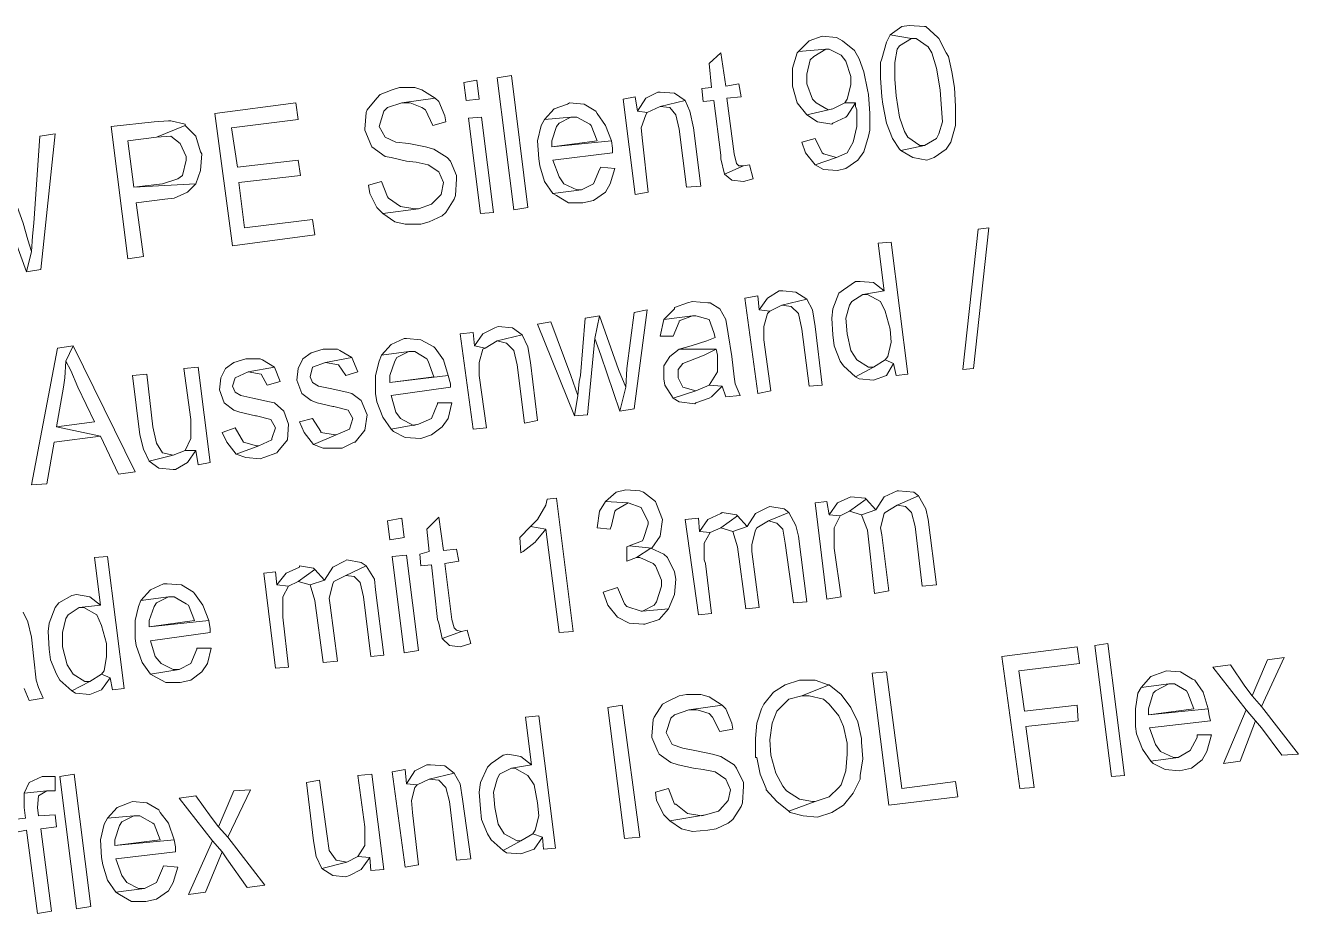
# Model space of a CAD drawing. Header units: metres. Extents: x 2713732.4 to 2713757.2, y 1226081.6 to 1226111.3.
# Drawn here: x 2713754.414 to 2713755.575, y 1226081.638 to 1226082.448 of the extents above; entities that cross this region are included whole.
import ezdxf

# ---------------------------------------------------------------- set-up
doc = ezdxf.new("R2010")
doc.units = ezdxf.units.M
doc.layers.add('einlagen_boden_erstes_og', color=7, linetype='Continuous', true_color=0x000000)

msp = doc.modelspace()

# ---------------------------------------------------------------- linework, layer by layer
at = {"layer": 'einlagen_boden_erstes_og', "color": 7, "lineweight": 0}
for points in [[(2713755.1402, 1226082.4384), (2713755.1402, 1226082.4384), (2713755.1283, 1226082.4341), (2713755.1185, 1226082.4243), (2713755.1435, 1226082.4265), (2713755.1467, 1226082.4265), (2713755.1576, 1226082.421), (2713755.1619, 1226082.4156), (2713755.1663, 1226082.4015), (2713755.1663, 1226082.3939), (2713755.163, 1226082.3808), (2713755.1609, 1226082.3776), (2713755.1706, 1226082.3776), (2713755.1706, 1226082.3743), (2713755.1717, 1226082.3711), (2713755.1717, 1226082.3559), (2713755.1685, 1226082.3417), (2713755.163, 1226082.332), (2713755.1533, 1226082.3276), (2713755.1337, 1226082.3211), (2713755.1413, 1226082.3167), (2713755.1543, 1226082.3157), (2713755.1619, 1226082.3178), (2713755.1728, 1226082.3254), (2713755.1782, 1226082.333), (2713755.1826, 1226082.3472), (2713755.1837, 1226082.3526), (2713755.1837, 1226082.3678), (2713755.1826, 1226082.3852), (2713755.1815, 1226082.3895), (2713755.1782, 1226082.4058), (2713755.1739, 1226082.4178), (2713755.1696, 1226082.4254), (2713755.1587, 1226082.4341), (2713755.1533, 1226082.4373)], [(2713755.2021, 1226082.4395), (2713755.1989, 1226082.433), (2713755.1945, 1226082.4178), (2713755.1934, 1226082.4145), (2713755.1934, 1226082.4004), (2713755.1945, 1226082.383), (2713755.1956, 1226082.3765), (2713755.1989, 1226082.3591), (2713755.2043, 1226082.345), (2713755.2108, 1226082.3352), (2713755.2119, 1226082.3341), (2713755.2336, 1226082.3385), (2713755.2293, 1226082.3385), (2713755.2184, 1226082.3461), (2713755.2152, 1226082.3515), (2713755.2108, 1226082.3645), (2713755.2076, 1226082.3841), (2713755.2065, 1226082.3993), (2713755.2065, 1226082.4145), (2713755.2087, 1226082.4265), (2713755.2108, 1226082.4297), (2713755.2217, 1226082.4362)], [(2713755.2195, 1226082.4482), (2713755.213, 1226082.4471), (2713755.2021, 1226082.4395), (2713755.2217, 1226082.4362), (2713755.226, 1226082.4362), (2713755.2369, 1226082.4286), (2713755.2402, 1226082.4232), (2713755.2445, 1226082.4091), (2713755.2478, 1226082.3895), (2713755.2488, 1226082.3765), (2713755.2499, 1226082.3602), (2713755.2467, 1226082.3493), (2713755.2445, 1226082.345), (2713755.2336, 1226082.3385), (2713755.2119, 1226082.3341), (2713755.2228, 1226082.3276), (2713755.2358, 1226082.3254), (2713755.2423, 1226082.3276), (2713755.2532, 1226082.3352), (2713755.2575, 1226082.3417), (2713755.2619, 1226082.3569), (2713755.2619, 1226082.3591), (2713755.2619, 1226082.3743), (2713755.2608, 1226082.3917), (2713755.2586, 1226082.4058), (2713755.2554, 1226082.4199), (2713755.2532, 1226082.4232), (2713755.2467, 1226082.4362), (2713755.2456, 1226082.4373), (2713755.2347, 1226082.4471), (2713755.2336, 1226082.4471)], [(2713755.1185, 1226082.4243), (2713755.1174, 1226082.4232), (2713755.1131, 1226082.4091), (2713755.1131, 1226082.3939), (2713755.1131, 1226082.3928), (2713755.1174, 1226082.3776), (2713755.1261, 1226082.3667), (2713755.15, 1226082.3721), (2713755.1457, 1226082.3711), (2713755.1348, 1226082.3776), (2713755.1315, 1226082.3808), (2713755.1261, 1226082.395), (2713755.1261, 1226082.4036), (2713755.1294, 1226082.4167), (2713755.1326, 1226082.4199), (2713755.1435, 1226082.4265)], [(2713755.0479, 1226082.4232), (2713755.037, 1226082.4134), (2713755.0392, 1226082.3917), (2713755.0305, 1226082.3906), (2713755.0316, 1226082.3787), (2713755.0414, 1226082.3798), (2713755.0479, 1226082.3298), (2713755.0479, 1226082.3265), (2713755.0512, 1226082.3124), (2713755.0685, 1226082.32), (2713755.0642, 1226082.32), (2713755.062, 1226082.3222), (2713755.0598, 1226082.3309), (2713755.0533, 1226082.3819), (2713755.0664, 1226082.383), (2713755.0642, 1226082.395), (2713755.0522, 1226082.3928)], [(2713754.7546, 1226082.3917), (2713754.7481, 1226082.3895), (2713754.7372, 1226082.3852), (2713754.734, 1226082.3819), (2713754.7253, 1226082.3711), (2713754.7242, 1226082.3689), (2713754.7231, 1226082.3537), (2713754.7231, 1226082.3526), (2713754.7285, 1226082.3396), (2713754.7296, 1226082.3374), (2713754.7416, 1226082.3287), (2713754.747, 1226082.3276), (2713754.7611, 1226082.3244), (2713754.7698, 1226082.3233), (2713754.7807, 1226082.3211), (2713754.7905, 1226082.3146), (2713754.7948, 1226082.3048), (2713754.7926, 1226082.2939), (2713754.785, 1226082.2863), (2713754.7839, 1226082.2852), (2713754.772, 1226082.2809), (2713754.7394, 1226082.2766), (2713754.7503, 1226082.269), (2713754.76, 1226082.2668), (2713754.7742, 1226082.2668), (2713754.7818, 1226082.269), (2713754.7937, 1226082.2744), (2713754.797, 1226082.2776), (2713754.8046, 1226082.2896), (2713754.8057, 1226082.2929), (2713754.8067, 1226082.3081), (2713754.8067, 1226082.3113), (2713754.8013, 1226082.3244), (2713754.7981, 1226082.3276), (2713754.7861, 1226082.3352), (2713754.7785, 1226082.3374), (2713754.7633, 1226082.3406), (2713754.7513, 1226082.3417), (2713754.7416, 1226082.3461), (2713754.7361, 1226082.3559), (2713754.7361, 1226082.3559), (2713754.7405, 1226082.37), (2713754.7437, 1226082.3732), (2713754.7568, 1226082.3776), (2713754.7872, 1226082.3819), (2713754.7752, 1226082.3895), (2713754.7687, 1226082.3917)], [(2713754.8252, 1226082.3982), (2713754.8133, 1226082.396), (2713754.8154, 1226082.3798), (2713754.8274, 1226082.3808)], [(2713754.8589, 1226082.2798), (2713754.8437, 1226082.4004), (2713754.8567, 1226082.4026), (2713754.8719, 1226082.282), (2713754.8589, 1226082.2798)], [(2713754.7872, 1226082.3819), (2713754.7568, 1226082.3776), (2713754.7644, 1226082.3776), (2713754.7752, 1226082.3732), (2713754.7785, 1226082.3711), (2713754.785, 1226082.3569), (2713754.797, 1226082.3602), (2713754.7959, 1226082.3656), (2713754.7905, 1226082.3787)], [(2713754.9697, 1226082.383), (2713754.9588, 1226082.3808), (2713754.9697, 1226082.2939), (2713754.9816, 1226082.2961), (2713754.9762, 1226082.3428), (2713754.9751, 1226082.3548), (2713754.9795, 1226082.3667), (2713754.9805, 1226082.3689), (2713754.9719, 1226082.37)], [(2713754.9925, 1226082.3874), (2713754.9903, 1226082.3874), (2713754.9795, 1226082.3819), (2713754.9719, 1226082.37), (2713754.9805, 1226082.3689), (2713754.9925, 1226082.3743), (2713755.0153, 1226082.3798), (2713755.0055, 1226082.3863)], [(2713755.0153, 1226082.3798), (2713754.9925, 1226082.3743), (2713755.0012, 1226082.3732), (2713755.0066, 1226082.3667), (2713755.0099, 1226082.3537), (2713755.0164, 1226082.3005), (2713755.0294, 1226082.3015), (2713755.0229, 1226082.3548), (2713755.0196, 1226082.37)], [(2713754.6601, 1226082.3776), (2713754.5862, 1226082.3678), (2713754.6025, 1226082.2472), (2713754.6775, 1226082.257), (2713754.6753, 1226082.2711), (2713754.6134, 1226082.2635), (2713754.608, 1226082.3048), (2713754.6645, 1226082.3113), (2713754.6623, 1226082.3254), (2713754.6069, 1226082.3189), (2713754.6014, 1226082.3548), (2713754.6623, 1226082.3624)], [(2713754.9099, 1226082.3776), (2713754.9078, 1226082.3765), (2713754.8958, 1226082.3721), (2713754.8871, 1226082.3624), (2713754.911, 1226082.3645), (2713754.9165, 1226082.3645), (2713754.9284, 1226082.358), (2713754.9295, 1226082.3569), (2713754.9349, 1226082.3428), (2713754.8936, 1226082.3374), (2713754.948, 1226082.3428), (2713754.9425, 1226082.3569), (2713754.9349, 1226082.3678), (2713754.9338, 1226082.37), (2713754.923, 1226082.3765)], [(2713755.1609, 1226082.3776), (2713755.15, 1226082.3721), (2713755.1261, 1226082.3667), (2713755.1359, 1226082.3602), (2713755.1489, 1226082.358), (2713755.15, 1226082.3591), (2713755.1619, 1226082.3645), (2713755.163, 1226082.3656), (2713755.1706, 1226082.3776)], [(2713754.5308, 1226082.3602), (2713754.4917, 1226082.3559), (2713754.5069, 1226082.2353), (2713754.5211, 1226082.2375), (2713754.5146, 1226082.2863), (2713754.5406, 1226082.2896), (2713754.5493, 1226082.2907), (2713754.5613, 1226082.2961), (2713754.5689, 1226082.3037), (2713754.5124, 1226082.3005), (2713754.5069, 1226082.3428), (2713754.533, 1226082.3461), (2713754.5591, 1226082.3569), (2713754.5591, 1226082.358), (2713754.5461, 1226082.3613), (2713754.5439, 1226082.3613)], [(2713754.5591, 1226082.3569), (2713754.533, 1226082.3461), (2713754.5461, 1226082.3472), (2713754.5547, 1226082.3406), (2713754.5602, 1226082.3287), (2713754.5602, 1226082.3254), (2713754.5569, 1226082.3113), (2713754.5526, 1226082.3081), (2713754.5384, 1226082.3037), (2713754.5124, 1226082.3005), (2713754.5689, 1226082.3037), (2713754.5732, 1226082.3157), (2713754.5743, 1226082.3309), (2713754.5732, 1226082.333), (2713754.5689, 1226082.3472), (2713754.5689, 1226082.3472)], [(2713754.8296, 1226082.3645), (2713754.8176, 1226082.3635), (2713754.8285, 1226082.2766), (2713754.8404, 1226082.2776)], [(2713754.8871, 1226082.3624), (2713754.8839, 1226082.3569), (2713754.8806, 1226082.3428), (2713754.8817, 1226082.3265), (2713754.8828, 1226082.32), (2713754.8871, 1226082.3059), (2713754.8947, 1226082.295), (2713754.9208, 1226082.2983), (2713754.9165, 1226082.2983), (2713754.9045, 1226082.3037), (2713754.9002, 1226082.3102), (2713754.8947, 1226082.3254), (2713754.949, 1226082.332), (2713754.949, 1226082.3363), (2713754.948, 1226082.3428), (2713754.8936, 1226082.3374), (2713754.8936, 1226082.3428), (2713754.898, 1226082.3559), (2713754.9002, 1226082.3591), (2713754.911, 1226082.3645)], [(2713754.4407, 1226082.3493), (2713754.4266, 1226082.3472), (2713754.4211, 1226082.2679), (2713754.42, 1226082.2559), (2713754.419, 1226082.2418), (2713754.4146, 1226082.2233), (2713754.4277, 1226082.2255)], [(2713755.1337, 1226082.345), (2713755.1218, 1226082.3417), (2713755.125, 1226082.332), (2713755.1337, 1226082.3211), (2713755.1533, 1226082.3276), (2713755.1413, 1226082.3309), (2713755.1402, 1226082.332)], [(2713754.3831, 1226082.3417), (2713754.3766, 1226082.3265), (2713754.382, 1226082.3124), (2713754.4146, 1226082.2233), (2713754.419, 1226082.2418), (2713754.4157, 1226082.2527), (2713754.4114, 1226082.2679), (2713754.4059, 1226082.2831)], [(2713754.9382, 1226082.3189), (2713754.9371, 1226082.3167), (2713754.9317, 1226082.3037), (2713754.9208, 1226082.2983), (2713754.8947, 1226082.295), (2713754.898, 1226082.2929), (2713754.9089, 1226082.2863), (2713754.9219, 1226082.2863), (2713754.9317, 1226082.2885), (2713754.9425, 1226082.2961), (2713754.9469, 1226082.3037), (2713754.9512, 1226082.3178)], [(2713755.074, 1226082.3211), (2713755.0685, 1226082.32), (2713755.0512, 1226082.3124), (2713755.0577, 1226082.307), (2713755.0685, 1226082.3059), (2713755.0772, 1226082.3081)], [(2713754.7383, 1226082.3059), (2713754.7264, 1226082.3026), (2713754.7275, 1226082.295), (2713754.734, 1226082.282), (2713754.7394, 1226082.2766), (2713754.772, 1226082.2809), (2713754.7687, 1226082.2809), (2713754.7557, 1226082.2831), (2713754.7557, 1226082.2831), (2713754.7448, 1226082.2907), (2713754.7437, 1226082.2918)], [(2713755.2684, 1226082.1343), (2713755.2825, 1226082.2624), (2713755.2923, 1226082.2635), (2713755.2782, 1226082.1353), (2713755.2684, 1226082.1343)], [(2713755.2032, 1226082.2505), (2713755.1913, 1226082.2494), (2713755.1967, 1226082.206), (2713755.1772, 1226082.2027), (2713755.1815, 1226082.2027), (2713755.1934, 1226082.1962), (2713755.1978, 1226082.1875), (2713755.2021, 1226082.1712), (2713755.2032, 1226082.1592), (2713755.2, 1226082.1462), (2713755.1978, 1226082.143), (2713755.2054, 1226082.1397), (2713755.2076, 1226082.1288), (2713755.2184, 1226082.1299)], [(2713755.1044, 1226082.206), (2713755.1011, 1226082.206), (2713755.0903, 1226082.1994), (2713755.0827, 1226082.1886), (2713755.0924, 1226082.1875), (2713755.1033, 1226082.1929), (2713755.1261, 1226082.1983), (2713755.1163, 1226082.2049)], [(2713755.175, 1226082.2146), (2713755.1706, 1226082.2146), (2713755.1598, 1226082.207), (2713755.1554, 1226082.2038), (2713755.15, 1226082.1897), (2713755.1489, 1226082.181), (2713755.15, 1226082.1658), (2713755.1511, 1226082.156), (2713755.1565, 1226082.1419), (2713755.1598, 1226082.1375), (2713755.1706, 1226082.1277), (2713755.1869, 1226082.1364), (2713755.1826, 1226082.1364), (2713755.1717, 1226082.143), (2713755.1663, 1226082.1516), (2713755.163, 1226082.1668), (2713755.1619, 1226082.181), (2713755.1652, 1226082.1929), (2713755.1674, 1226082.1962), (2713755.1772, 1226082.2027), (2713755.1967, 1226082.206), (2713755.1869, 1226082.2136)], [(2713755.0218, 1226082.1962), (2713755.0175, 1226082.1951), (2713755.0055, 1226082.1907), (2713755.0055, 1226082.1897), (2713754.9958, 1226082.1799), (2713755.0218, 1226082.1831), (2713755.0251, 1226082.1831), (2713755.037, 1226082.1799), (2713755.0414, 1226082.1679), (2713755.0425, 1226082.1636), (2713755.0349, 1226082.1603), (2713755.0207, 1226082.156), (2713755.0099, 1226082.1527), (2713755.0435, 1226082.1527), (2713755.0446, 1226082.1473), (2713755.0446, 1226082.1321), (2713755.037, 1226082.1201), (2713755.037, 1226082.1201), (2713755.049, 1226082.1191), (2713755.0522, 1226082.1093), (2713755.0653, 1226082.1104), (2713755.0609, 1226082.1212), (2713755.0598, 1226082.1277), (2713755.0577, 1226082.1462), (2713755.0544, 1226082.1668), (2713755.0522, 1226082.1799), (2713755.0468, 1226082.1897), (2713755.0381, 1226082.1951), (2713755.0359, 1226082.1951)], [(2713755.0816, 1226082.2016), (2713755.0696, 1226082.1994), (2713755.0816, 1226082.1125), (2713755.0935, 1226082.1147), (2713755.087, 1226082.1614), (2713755.087, 1226082.1734), (2713755.0903, 1226082.1853), (2713755.0924, 1226082.1875), (2713755.0827, 1226082.1886)], [(2713755.1261, 1226082.1983), (2713755.1033, 1226082.1929), (2713755.112, 1226082.1918), (2713755.1185, 1226082.1853), (2713755.1218, 1226082.1712), (2713755.1283, 1226082.1191), (2713755.1402, 1226082.1201), (2713755.1337, 1226082.1734), (2713755.1315, 1226082.1886)], [(2713754.9371, 1226082.1831), (2713754.9241, 1226082.181), (2713754.9197, 1226082.1288), (2713754.9186, 1226082.1234), (2713754.9175, 1226082.1104), (2713754.9143, 1226082.0919), (2713754.9262, 1226082.093), (2713754.9328, 1226082.1625)], [(2713754.9371, 1226082.1831), (2713754.9328, 1226082.1625), (2713754.9382, 1226082.1473), (2713754.9556, 1226082.0962), (2713754.961, 1226082.118), (2713754.9545, 1226082.1343)], [(2713754.9805, 1226082.1886), (2713754.9686, 1226082.1864), (2713754.9621, 1226082.1353), (2713754.961, 1226082.118), (2713754.9556, 1226082.0962), (2713754.9686, 1226082.0984)], [(2713754.9958, 1226082.1799), (2713754.9958, 1226082.1799), (2713754.9925, 1226082.1647), (2713755.0044, 1226082.1647), (2713755.0044, 1226082.1647), (2713755.0099, 1226082.1777), (2713755.0099, 1226082.1788), (2713755.0218, 1226082.1831)], [(2713754.8448, 1226082.1734), (2713754.8415, 1226082.1723), (2713754.8306, 1226082.1668), (2713754.823, 1226082.156), (2713754.8328, 1226082.1538), (2713754.8437, 1226082.1603), (2713754.8665, 1226082.1658), (2713754.8578, 1226082.1723)], [(2713754.8926, 1226082.1777), (2713754.8806, 1226082.1755), (2713754.9143, 1226082.0919), (2713754.9175, 1226082.1104), (2713754.911, 1226082.1288)], [(2713754.7611, 1226082.1625), (2713754.759, 1226082.1625), (2713754.747, 1226082.1571), (2713754.7383, 1226082.1473), (2713754.7633, 1226082.1506), (2713754.7687, 1226082.1506), (2713754.7796, 1226082.144), (2713754.7807, 1226082.1419), (2713754.7861, 1226082.1277), (2713754.7459, 1226082.1223), (2713754.7991, 1226082.1288), (2713754.7948, 1226082.143), (2713754.7872, 1226082.1538), (2713754.7861, 1226082.1549), (2713754.7742, 1226082.1614)], [(2713754.822, 1226082.1679), (2713754.81, 1226082.1668), (2713754.822, 1226082.0799), (2713754.8339, 1226082.081), (2713754.8274, 1226082.1288), (2713754.8274, 1226082.1408), (2713754.8306, 1226082.1527), (2713754.8328, 1226082.1538), (2713754.823, 1226082.156)], [(2713754.8665, 1226082.1658), (2713754.8437, 1226082.1603), (2713754.8524, 1226082.1582), (2713754.8589, 1226082.1516), (2713754.8621, 1226082.1386), (2713754.8687, 1226082.0854), (2713754.8806, 1226082.0876), (2713754.8741, 1226082.1408), (2713754.8719, 1226082.1549)], [(2713754.457, 1226082.156), (2713754.4429, 1226082.1538), (2713754.419, 1226082.0289), (2713754.4331, 1226082.03), (2713754.4396, 1226082.068), (2713754.482, 1226082.0734), (2713754.4418, 1226082.0821), (2713754.4483, 1226082.118), (2713754.4494, 1226082.1267), (2713754.4505, 1226082.1419)], [(2713754.457, 1226082.156), (2713754.4505, 1226082.1419), (2713754.4548, 1226082.1332), (2713754.4613, 1226082.118), (2713754.4765, 1226082.0865), (2713754.4418, 1226082.0821), (2713754.482, 1226082.0734), (2713754.4983, 1226082.0387), (2713754.5135, 1226082.0408)], [(2713754.6851, 1226082.1527), (2713754.6742, 1226082.1495), (2713754.6666, 1226082.144), (2713754.6623, 1226082.1353), (2713754.6612, 1226082.1245), (2713754.6655, 1226082.1125), (2713754.6742, 1226082.106), (2713754.6797, 1226082.1038), (2713754.6938, 1226082.1006), (2713754.6949, 1226082.1006), (2713754.7079, 1226082.0973), (2713754.7122, 1226082.0897), (2713754.709, 1226082.0799), (2713754.709, 1226082.0799), (2713754.697, 1226082.0745), (2713754.6764, 1226082.0658), (2713754.6851, 1226082.0626), (2713754.6992, 1226082.0626), (2713754.7025, 1226082.0626), (2713754.7133, 1226082.068), (2713754.7144, 1226082.068), (2713754.7231, 1226082.0789), (2713754.7253, 1226082.093), (2713754.7198, 1226082.106), (2713754.7112, 1226082.1125), (2713754.7068, 1226082.1136), (2713754.6916, 1226082.1169), (2713754.6807, 1226082.1191), (2713754.6753, 1226082.1223), (2713754.6731, 1226082.1277), (2713754.6753, 1226082.1364), (2713754.6753, 1226082.1364), (2713754.6873, 1226082.1408), (2713754.7112, 1226082.1451), (2713754.7003, 1226082.1516), (2713754.6981, 1226082.1527)], [(2713754.7383, 1226082.1473), (2713754.7361, 1226082.1419), (2713754.7329, 1226082.1288), (2713754.7329, 1226082.1125), (2713754.734, 1226082.1049), (2713754.7394, 1226082.0908), (2713754.747, 1226082.0799), (2713754.772, 1226082.0843), (2713754.7676, 1226082.0832), (2713754.7557, 1226082.0897), (2713754.7513, 1226082.0952), (2713754.747, 1226082.1104), (2713754.8013, 1226082.118), (2713754.8013, 1226082.1212), (2713754.7991, 1226082.1288), (2713754.7459, 1226082.1223), (2713754.7459, 1226082.1288), (2713754.7503, 1226082.1419), (2713754.7524, 1226082.1451), (2713754.7633, 1226082.1506)], [(2713755.0099, 1226082.1527), (2713755.0012, 1226082.1462), (2713754.9958, 1226082.1375), (2713754.9958, 1226082.1256), (2713754.9968, 1226082.1201), (2713755.0044, 1226082.1082), (2713755.0251, 1226082.1147), (2713755.0131, 1226082.118), (2713755.0088, 1226082.1267), (2713755.0088, 1226082.1343), (2713755.0131, 1226082.1397), (2713755.024, 1226082.144), (2713755.0327, 1226082.1473), (2713755.0435, 1226082.1527)], [(2713754.571, 1226082.1364), (2713754.558, 1226082.1353), (2713754.5645, 1226082.0886), (2713754.5645, 1226082.0854), (2713754.5645, 1226082.0713), (2713754.5591, 1226082.0604), (2713754.5689, 1226082.0604), (2713754.571, 1226082.0474), (2713754.5819, 1226082.0495)], [(2713754.6145, 1226082.144), (2713754.6036, 1226082.1408), (2713754.596, 1226082.1353), (2713754.5917, 1226082.1267), (2713754.5906, 1226082.1158), (2713754.5949, 1226082.1038), (2713754.6036, 1226082.0973), (2713754.6091, 1226082.0952), (2713754.6232, 1226082.0919), (2713754.6243, 1226082.0919), (2713754.6373, 1226082.0886), (2713754.6416, 1226082.081), (2713754.6384, 1226082.0713), (2713754.6384, 1226082.0702), (2713754.6264, 1226082.0647), (2713754.6058, 1226082.0571), (2713754.6145, 1226082.0539), (2713754.6275, 1226082.0528), (2713754.6308, 1226082.0539), (2713754.6427, 1226082.0582), (2713754.6438, 1226082.0593), (2713754.6525, 1226082.0702), (2713754.6536, 1226082.0843), (2713754.6492, 1226082.0962), (2713754.6406, 1226082.1038), (2713754.6362, 1226082.1049), (2713754.621, 1226082.1082), (2713754.6101, 1226082.1104), (2713754.6047, 1226082.1136), (2713754.6025, 1226082.1191), (2713754.6047, 1226082.1267), (2713754.6047, 1226082.1267), (2713754.6167, 1226082.1321), (2713754.6406, 1226082.1364), (2713754.6297, 1226082.143), (2713754.6275, 1226082.144)], [(2713754.6406, 1226082.1364), (2713754.6167, 1226082.1321), (2713754.6286, 1226082.1299), (2713754.634, 1226082.1201), (2713754.646, 1226082.1234)], [(2713754.7112, 1226082.1451), (2713754.6873, 1226082.1408), (2713754.6992, 1226082.1386), (2713754.7057, 1226082.1288), (2713754.7166, 1226082.1321)], [(2713755.1978, 1226082.143), (2713755.1869, 1226082.1364), (2713755.1706, 1226082.1277), (2713755.1739, 1226082.1256), (2713755.1869, 1226082.1245), (2713755.1989, 1226082.1288), (2713755.2054, 1226082.1397)], [(2713754.5243, 1226082.1299), (2713754.5113, 1226082.1288), (2713754.5178, 1226082.0745), (2713754.5211, 1226082.0615), (2713754.5265, 1226082.0506), (2713754.5482, 1226082.0561), (2713754.5384, 1226082.0582), (2713754.533, 1226082.0669), (2713754.533, 1226082.0669), (2713754.5298, 1226082.0821)], [(2713755.037, 1226082.1201), (2713755.0251, 1226082.1147), (2713755.0044, 1226082.1082), (2713755.0099, 1226082.1049), (2713755.024, 1226082.1028), (2713755.0251, 1226082.1038), (2713755.037, 1226082.1082), (2713755.0392, 1226082.1093), (2713755.049, 1226082.1191)], [(2713754.7894, 1226082.1038), (2713754.7894, 1226082.1028), (2713754.7839, 1226082.0897), (2713754.772, 1226082.0843), (2713754.747, 1226082.0799), (2713754.7492, 1226082.0778), (2713754.76, 1226082.0723), (2713754.7742, 1226082.0713), (2713754.7839, 1226082.0745), (2713754.7937, 1226082.0821), (2713754.7991, 1226082.0897), (2713754.8024, 1226082.1038)], [(2713754.6753, 1226082.0897), (2713754.6634, 1226082.0865), (2713754.6677, 1226082.0767), (2713754.6764, 1226082.0658), (2713754.697, 1226082.0745), (2713754.696, 1226082.0745), (2713754.6829, 1226082.0767), (2713754.6829, 1226082.0778)], [(2713754.6047, 1226082.081), (2713754.5928, 1226082.0767), (2713754.5971, 1226082.068), (2713754.6058, 1226082.0571), (2713754.6264, 1226082.0647), (2713754.6243, 1226082.0647), (2713754.6123, 1226082.068), (2713754.6123, 1226082.068)], [(2713754.5591, 1226082.0604), (2713754.5482, 1226082.0561), (2713754.5265, 1226082.0506), (2713754.5352, 1226082.0441), (2713754.5482, 1226082.043), (2713754.5504, 1226082.043), (2713754.5613, 1226082.0495), (2713754.5689, 1226082.0604)], [(2713754.961, 1226082.0246), (2713754.9523, 1226082.0224), (2713754.9425, 1226082.0137), (2713754.9632, 1226082.0126), (2713754.9632, 1226082.0126), (2713754.9751, 1226082.0083), (2713754.9816, 1226081.9952), (2713754.9816, 1226081.9931), (2713754.9773, 1226081.98), (2713754.9762, 1226081.9778), (2713754.9643, 1226081.9735), (2713754.9849, 1226081.9713), (2713754.9925, 1226081.9822), (2713754.9947, 1226081.9974), (2713754.9947, 1226081.9974), (2713754.9892, 1226082.0115), (2713754.9881, 1226082.0137), (2713754.9773, 1226082.0224), (2713754.974, 1226082.0235)], [(2713755.2097, 1226082.0235), (2713755.2087, 1226082.0235), (2713755.1967, 1226082.018), (2713755.1891, 1226082.0061), (2713755.1761, 1226082.0017), (2713755.1761, 1226082.0017), (2713755.1815, 1226081.9876), (2713755.188, 1226081.93), (2713755.2011, 1226081.9322), (2713755.1945, 1226081.9833), (2713755.1934, 1226081.9898), (2713755.1967, 1226082.0028), (2713755.1978, 1226082.0039), (2713755.2087, 1226082.0104), (2713755.2282, 1226082.0191), (2713755.2239, 1226082.0224)], [(2713754.898, 1226082.0169), (2713754.8893, 1226082.0159), (2713754.8882, 1226082.0104), (2713754.8806, 1226081.9974), (2713754.8741, 1226081.9909), (2713754.8882, 1226081.9887), (2713754.9002, 1226081.8942), (2713754.9132, 1226081.8953)], [(2713754.9425, 1226082.0137), (2713754.9371, 1226082.005), (2713754.9349, 1226081.9898), (2713754.9469, 1226081.9887), (2713754.948, 1226081.992), (2713754.9512, 1226082.005), (2713754.9523, 1226082.0061), (2713754.9632, 1226082.0126)], [(2713755.0924, 1226082.0093), (2713755.0903, 1226082.0083), (2713755.0794, 1226082.0028), (2713755.0718, 1226081.9909), (2713755.0588, 1226081.9865), (2713755.0588, 1226081.9865), (2713755.0631, 1226081.9724), (2713755.0707, 1226081.9159), (2713755.0827, 1226081.917), (2713755.0761, 1226081.9681), (2713755.0761, 1226081.9746), (2713755.0794, 1226081.9876), (2713755.0805, 1226081.9898), (2713755.0913, 1226081.9963), (2713755.1098, 1226082.0039), (2713755.1055, 1226082.0072)], [(2713755.1446, 1226082.0137), (2713755.1337, 1226082.0126), (2713755.1446, 1226081.9246), (2713755.1576, 1226081.9268), (2713755.1511, 1226081.9713), (2713755.1511, 1226081.9757), (2713755.1511, 1226081.9898), (2713755.1565, 1226082.0007), (2713755.1467, 1226082.0017)], [(2713755.1663, 1226082.018), (2713755.1663, 1226082.018), (2713755.1543, 1226082.0126), (2713755.1467, 1226082.0017), (2713755.1565, 1226082.0007), (2713755.1652, 1226082.005), (2713755.1804, 1226082.0159), (2713755.1793, 1226082.0169)], [(2713755.1804, 1226082.0159), (2713755.1652, 1226082.005), (2713755.1761, 1226082.0017), (2713755.1891, 1226082.0061)], [(2713755.2282, 1226082.0191), (2713755.2087, 1226082.0104), (2713755.2163, 1226082.0093), (2713755.2217, 1226082.0039), (2713755.2249, 1226081.9909), (2713755.2315, 1226081.9366), (2713755.2445, 1226081.9377), (2713755.2369, 1226081.9974), (2713755.2347, 1226082.0072)], [(2713754.7568, 1226081.9985), (2713754.7437, 1226081.9963), (2713754.7459, 1226081.9789), (2713754.759, 1226081.9811)], [(2713754.7905, 1226081.9996), (2713754.7796, 1226081.9887), (2713754.7818, 1226081.9681), (2713754.7731, 1226081.9659), (2713754.7742, 1226081.955), (2713754.7839, 1226081.9561), (2713754.7894, 1226081.9062), (2713754.7905, 1226081.9029), (2713754.7937, 1226081.8888), (2713754.8111, 1226081.8953), (2713754.8067, 1226081.8964), (2713754.8046, 1226081.8985), (2713754.8024, 1226081.9062), (2713754.7959, 1226081.9572), (2713754.8089, 1226081.9594), (2713754.8067, 1226081.9702), (2713754.7948, 1226081.9692)], [(2713755.0273, 1226081.9985), (2713755.0153, 1226081.9974), (2713755.0273, 1226081.9105), (2713755.0392, 1226081.9116), (2713755.0338, 1226081.9572), (2713755.0327, 1226081.9605), (2713755.0327, 1226081.9757), (2713755.0381, 1226081.9854), (2713755.0283, 1226081.9865)], [(2713755.049, 1226082.0039), (2713755.0479, 1226082.0028), (2713755.0359, 1226081.9974), (2713755.0283, 1226081.9865), (2713755.0381, 1226081.9854), (2713755.0479, 1226081.9898), (2713755.0631, 1226082.0007), (2713755.062, 1226082.0017)], [(2713755.0631, 1226082.0007), (2713755.0479, 1226081.9898), (2713755.0588, 1226081.9865), (2713755.0718, 1226081.9909)], [(2713755.1098, 1226082.0039), (2713755.0913, 1226081.9963), (2713755.0989, 1226081.9941), (2713755.1044, 1226081.9887), (2713755.1065, 1226081.9757), (2713755.1142, 1226081.9214), (2713755.1261, 1226081.9224), (2713755.1185, 1226081.9822), (2713755.1163, 1226081.992)], [(2713754.8741, 1226081.9909), (2713754.8643, 1226081.9811), (2713754.8654, 1226081.967), (2713754.8676, 1226081.9681), (2713754.8784, 1226081.9768), (2713754.8795, 1226081.9778), (2713754.8882, 1226081.9887)], [(2713754.9621, 1226081.9724), (2713754.9621, 1226081.9594), (2713754.9708, 1226081.9626), (2713754.9838, 1226081.9713), (2713754.9849, 1226081.9713), (2713754.9643, 1226081.9735)], [(2713754.4885, 1226081.9637), (2713754.4765, 1226081.9626), (2713754.482, 1226081.9192), (2713754.4624, 1226081.917), (2713754.4668, 1226081.917), (2713754.4787, 1226081.9105), (2713754.483, 1226081.9007), (2713754.4874, 1226081.8844), (2713754.4874, 1226081.8725), (2713754.4852, 1226081.8594), (2713754.483, 1226081.8562), (2713754.4907, 1226081.8529), (2713754.4928, 1226081.8421), (2713754.5037, 1226081.8432)], [(2713754.7611, 1226081.9648), (2713754.7481, 1226081.9637), (2713754.759, 1226081.8757), (2713754.772, 1226081.8779)], [(2713754.9838, 1226081.9713), (2713754.9708, 1226081.9626), (2713754.974, 1226081.9626), (2713754.986, 1226081.9572), (2713754.9881, 1226081.955), (2713754.9936, 1226081.942), (2713754.9936, 1226081.9366), (2713754.9892, 1226081.9224), (2713754.9871, 1226081.9192), (2713754.9762, 1226081.9138), (2713755.0001, 1226081.9159), (2713755.0055, 1226081.929), (2713755.0066, 1226081.9431), (2713755.0055, 1226081.9496), (2713754.999, 1226081.9626), (2713754.9958, 1226081.9659)], [(2713754.6634, 1226081.955), (2713754.6634, 1226081.9539), (2713754.6514, 1226081.9485), (2713754.6427, 1226081.9377), (2713754.6536, 1226081.9366), (2713754.6623, 1226081.9409), (2713754.6775, 1226081.9518), (2713754.6764, 1226081.9529)], [(2713754.6775, 1226081.9518), (2713754.6623, 1226081.9409), (2713754.6731, 1226081.9377), (2713754.6862, 1226081.942)], [(2713754.7068, 1226081.9605), (2713754.7046, 1226081.9594), (2713754.6938, 1226081.9539), (2713754.6862, 1226081.942), (2713754.6731, 1226081.9377), (2713754.6731, 1226081.9377), (2713754.6775, 1226081.9235), (2713754.6851, 1226081.867), (2713754.6981, 1226081.8681), (2713754.6916, 1226081.9192), (2713754.6905, 1226081.9257), (2713754.6938, 1226081.9387), (2713754.6949, 1226081.9409), (2713754.7057, 1226081.9463), (2713754.7242, 1226081.955), (2713754.7198, 1226081.9583)], [(2713754.7242, 1226081.955), (2713754.7057, 1226081.9463), (2713754.7133, 1226081.9453), (2713754.7188, 1226081.9398), (2713754.722, 1226081.9268), (2713754.7285, 1226081.8725), (2713754.7405, 1226081.8736), (2713754.7329, 1226081.9333), (2713754.7318, 1226081.9431)], [(2713754.5428, 1226081.9387), (2713754.5395, 1226081.9387), (2713754.5276, 1226081.9333), (2713754.5189, 1226081.9235), (2713754.5439, 1226081.9268), (2713754.5493, 1226081.9268), (2713754.5602, 1226081.9203), (2713754.5623, 1226081.9192), (2713754.5678, 1226081.9051), (2713754.5265, 1226081.8996), (2713754.5808, 1226081.9051), (2713754.5754, 1226081.9192), (2713754.5678, 1226081.93), (2713754.5667, 1226081.9311), (2713754.5558, 1226081.9377)], [(2713754.6416, 1226081.9496), (2713754.6308, 1226081.9485), (2713754.6416, 1226081.8616), (2713754.6536, 1226081.8627), (2713754.6482, 1226081.9083), (2713754.6482, 1226081.9116), (2713754.6482, 1226081.9268), (2713754.6536, 1226081.9366), (2713754.6427, 1226081.9377)], [(2713754.4602, 1226081.929), (2713754.4559, 1226081.9279), (2713754.4439, 1226081.9214), (2713754.4407, 1226081.917), (2713754.4353, 1226081.9029), (2713754.4342, 1226081.8953), (2713754.4353, 1226081.879), (2713754.4363, 1226081.8692), (2713754.4418, 1226081.8562), (2713754.445, 1226081.8508), (2713754.4559, 1226081.841), (2713754.4722, 1226081.8497), (2713754.4678, 1226081.8497), (2713754.457, 1226081.8562), (2713754.4515, 1226081.8649), (2713754.4472, 1226081.8812), (2713754.4472, 1226081.8942), (2713754.4505, 1226081.9072), (2713754.4526, 1226081.9105), (2713754.4624, 1226081.917), (2713754.482, 1226081.9192), (2713754.4722, 1226081.9268)], [(2713754.9534, 1226081.9355), (2713754.9404, 1226081.9311), (2713754.9447, 1226081.9192), (2713754.9534, 1226081.9083), (2713754.9643, 1226081.9029), (2713754.9773, 1226081.9018), (2713754.9784, 1226081.9018), (2713754.9914, 1226081.9062), (2713755.0001, 1226081.9159), (2713754.9762, 1226081.9138), (2713754.9751, 1226081.9138), (2713754.9621, 1226081.9181), (2713754.9599, 1226081.9203)], [(2713754.5189, 1226081.9235), (2713754.5167, 1226081.9181), (2713754.5135, 1226081.9051), (2713754.5135, 1226081.8888), (2713754.5146, 1226081.8823), (2713754.52, 1226081.867), (2713754.5276, 1226081.8562), (2713754.5537, 1226081.8605), (2713754.5482, 1226081.8605), (2713754.5374, 1226081.866), (2713754.5319, 1226081.8725), (2713754.5276, 1226081.8866), (2713754.5819, 1226081.8942), (2713754.5819, 1226081.8975), (2713754.5808, 1226081.9051), (2713754.5265, 1226081.8996), (2713754.5265, 1226081.9051), (2713754.5308, 1226081.9181), (2713754.533, 1226081.9214), (2713754.5439, 1226081.9268)], [(2713754.8165, 1226081.8964), (2713754.8111, 1226081.8953), (2713754.7937, 1226081.8888), (2713754.8002, 1226081.8823), (2713754.81, 1226081.8812), (2713754.8198, 1226081.8844)], [(2713755.3727, 1226081.8812), (2713755.3042, 1226081.8725), (2713755.3205, 1226081.7519), (2713755.3336, 1226081.753), (2713755.326, 1226081.8084), (2713755.3738, 1226081.8138), (2713755.3727, 1226081.8279), (2713755.3249, 1226081.8225), (2713755.3195, 1226081.8594), (2713755.3748, 1226081.866)], [(2713755.4042, 1226081.7628), (2713755.389, 1226081.8823), (2713755.4009, 1226081.8844), (2713755.4161, 1226081.7639), (2713755.4042, 1226081.7628)], [(2713754.5699, 1226081.8801), (2713754.5699, 1226081.879), (2713754.5645, 1226081.866), (2713754.5537, 1226081.8605), (2713754.5276, 1226081.8562), (2713754.5298, 1226081.8551), (2713754.5417, 1226081.8486), (2713754.5547, 1226081.8486), (2713754.5645, 1226081.8508), (2713754.5743, 1226081.8584), (2713754.5797, 1226081.866), (2713754.583, 1226081.8801)], [(2713755.5617, 1226081.8714), (2713755.5465, 1226081.8692), (2713755.5367, 1226081.8464), (2713755.5324, 1226081.8366), (2713755.541, 1226081.8269)], [(2713755.1989, 1226081.8584), (2713755.1858, 1226081.8573), (2713755.2011, 1226081.7367), (2713755.2641, 1226081.7443), (2713755.2619, 1226081.7584), (2713755.213, 1226081.7519)], [(2713755.4541, 1226081.8594), (2713755.452, 1226081.8584), (2713755.44, 1226081.854), (2713755.4313, 1226081.8442), (2713755.4563, 1226081.8475), (2713755.4617, 1226081.8475), (2713755.4726, 1226081.841), (2713755.4737, 1226081.8388), (2713755.4791, 1226081.8247), (2713755.4379, 1226081.8193), (2713755.4922, 1226081.8247), (2713755.4878, 1226081.8399), (2713755.4802, 1226081.8508), (2713755.478, 1226081.8518), (2713755.4672, 1226081.8584)], [(2713755.5128, 1226081.8649), (2713755.4965, 1226081.8627), (2713755.5269, 1226081.8236), (2713755.5356, 1226081.8138), (2713755.541, 1226081.8073), (2713755.5595, 1226081.7823), (2713755.5747, 1226081.7834), (2713755.541, 1226081.8269), (2713755.5324, 1226081.8366), (2713755.5258, 1226081.8453)], [(2713754.483, 1226081.8562), (2713754.4722, 1226081.8497), (2713754.4559, 1226081.841), (2713754.4592, 1226081.8388), (2713754.4722, 1226081.8377), (2713754.483, 1226081.8421), (2713754.4907, 1226081.8529)], [(2713755.1207, 1226081.8508), (2713755.1196, 1226081.8508), (2713755.1065, 1226081.8464), (2713755.0957, 1226081.8399), (2713755.087, 1226081.829), (2713755.0848, 1226081.8247), (2713755.0805, 1226081.8116), (2713755.0794, 1226081.7975), (2713755.0794, 1226081.7801), (2713755.0805, 1226081.7801), (2713755.0837, 1226081.7649), (2713755.0892, 1226081.7519), (2713755.0892, 1226081.7508), (2713755.0989, 1226081.74), (2713755.1098, 1226081.7313), (2713755.1337, 1226081.74), (2713755.1315, 1226081.74), (2713755.1196, 1226081.7421), (2713755.1076, 1226081.7497), (2713755.1044, 1226081.7541), (2713755.0979, 1226081.766), (2713755.0935, 1226081.7823), (2713755.0924, 1226081.7964), (2713755.0946, 1226081.8116), (2713755.0989, 1226081.8225), (2713755.1, 1226081.8236), (2713755.1098, 1226081.8334), (2713755.1218, 1226081.8366), (2713755.1467, 1226081.8464), (2713755.1457, 1226081.8464), (2713755.1337, 1226081.8508)], [(2713755.1467, 1226081.8464), (2713755.1218, 1226081.8366), (2713755.1283, 1226081.8366), (2713755.1413, 1226081.8334), (2713755.1467, 1226081.829), (2713755.1554, 1226081.8182), (2713755.1598, 1226081.8084), (2713755.163, 1226081.7932), (2713755.163, 1226081.7834), (2713755.1619, 1226081.7682), (2713755.1576, 1226081.7552), (2713755.1554, 1226081.753), (2713755.1467, 1226081.7443), (2713755.1337, 1226081.74), (2713755.1098, 1226081.7313), (2713755.1109, 1226081.7302), (2713755.1228, 1226081.7269), (2713755.1359, 1226081.7258), (2713755.1359, 1226081.7258), (2713755.1489, 1226081.7302), (2713755.1598, 1226081.7367), (2713755.1598, 1226081.7367), (2713755.1685, 1226081.7476), (2713755.175, 1226081.7606), (2713755.175, 1226081.7639), (2713755.1772, 1226081.7791), (2713755.1761, 1226081.7943), (2713755.1761, 1226081.7975), (2713755.1728, 1226081.8127), (2713755.1663, 1226081.8258), (2713755.1663, 1226081.8258), (2713755.1576, 1226081.8377)], [(2713755.4313, 1226081.8442), (2713755.4281, 1226081.8388), (2713755.4259, 1226081.8247), (2713755.4259, 1226081.8084), (2713755.427, 1226081.8019), (2713755.4324, 1226081.7878), (2713755.44, 1226081.7769), (2713755.465, 1226081.7801), (2713755.4607, 1226081.7801), (2713755.4487, 1226081.7856), (2713755.4444, 1226081.7921), (2713755.4389, 1226081.8073), (2713755.4943, 1226081.8138), (2713755.4932, 1226081.8182), (2713755.4922, 1226081.8247), (2713755.4379, 1226081.8193), (2713755.4379, 1226081.8247), (2713755.4422, 1226081.8388), (2713755.4444, 1226081.841), (2713755.4563, 1226081.8475)], [(2713755.0164, 1226081.8377), (2713755.0099, 1226081.8366), (2713754.999, 1226081.8312), (2713754.9947, 1226081.829), (2713754.9871, 1226081.8171), (2713754.986, 1226081.8149), (2713754.9849, 1226081.7997), (2713754.9849, 1226081.7986), (2713754.9903, 1226081.7856), (2713754.9914, 1226081.7834), (2713755.0023, 1226081.7758), (2713755.0088, 1226081.7736), (2713755.0229, 1226081.7704), (2713755.0316, 1226081.7693), (2713755.0425, 1226081.7671), (2713755.0522, 1226081.7606), (2713755.0566, 1226081.7508), (2713755.0544, 1226081.741), (2713755.0468, 1226081.7324), (2713755.0457, 1226081.7313), (2713755.0338, 1226081.728), (2713755.0012, 1226081.7226), (2713755.012, 1226081.715), (2713755.0218, 1226081.7128), (2713755.0359, 1226081.7139), (2713755.0435, 1226081.715), (2713755.0544, 1226081.7204), (2713755.0588, 1226081.7237), (2713755.0664, 1226081.7356), (2713755.0674, 1226081.7389), (2713755.0685, 1226081.7541), (2713755.0685, 1226081.7573), (2713755.062, 1226081.7704), (2713755.0598, 1226081.7736), (2713755.0479, 1226081.7812), (2713755.0403, 1226081.7834), (2713755.024, 1226081.7867), (2713755.0131, 1226081.7888), (2713755.0034, 1226081.7921), (2713754.9979, 1226081.803), (2713754.9979, 1226081.803), (2713755.0023, 1226081.816), (2713755.0055, 1226081.8193), (2713755.0186, 1226081.8236), (2713755.049, 1226081.8279), (2713755.037, 1226081.8355), (2713755.0294, 1226081.8377)], [(2713754.9599, 1226081.7063), (2713754.9447, 1226081.8258), (2713754.9577, 1226081.8279), (2713754.974, 1226081.7074), (2713754.9599, 1226081.7063)], [(2713755.049, 1226081.8279), (2713755.0186, 1226081.8236), (2713755.0262, 1226081.8236), (2713755.037, 1226081.8203), (2713755.0403, 1226081.8171), (2713755.0468, 1226081.804), (2713755.0588, 1226081.8062), (2713755.0577, 1226081.8116), (2713755.0522, 1226081.8247)], [(2713755.5269, 1226081.8236), (2713755.5063, 1226081.7747), (2713755.5215, 1226081.7769), (2713755.5356, 1226081.8138)], [(2713754.8817, 1226081.8182), (2713754.8697, 1226081.8171), (2713754.8752, 1226081.7736), (2713754.8567, 1226081.7704), (2713754.86, 1226081.7704), (2713754.8719, 1226081.7639), (2713754.8774, 1226081.7552), (2713754.8806, 1226081.7389), (2713754.8817, 1226081.7269), (2713754.8784, 1226081.7139), (2713754.8763, 1226081.7106), (2713754.885, 1226081.7074), (2713754.886, 1226081.6965), (2713754.8969, 1226081.6976)], [(2713755.4824, 1226081.8008), (2713755.4824, 1226081.7986), (2713755.4759, 1226081.7867), (2713755.465, 1226081.7801), (2713755.44, 1226081.7769), (2713755.4422, 1226081.7747), (2713755.4531, 1226081.7693), (2713755.4661, 1226081.7682), (2713755.477, 1226081.7704), (2713755.4867, 1226081.778), (2713755.4911, 1226081.7856), (2713755.4954, 1226081.8008)], [(2713754.8535, 1226081.7834), (2713754.8491, 1226081.7823), (2713754.8382, 1226081.7747), (2713754.835, 1226081.7715), (2713754.8285, 1226081.7573), (2713754.8274, 1226081.7486), (2713754.8285, 1226081.7334), (2713754.8296, 1226081.7237), (2713754.835, 1226081.7106), (2713754.8382, 1226081.7052), (2713754.8491, 1226081.6954), (2713754.8654, 1226081.7041), (2713754.8621, 1226081.7041), (2713754.8502, 1226081.7106), (2713754.8448, 1226081.7193), (2713754.8415, 1226081.7345), (2713754.8404, 1226081.7486), (2713754.8437, 1226081.7606), (2713754.8459, 1226081.7649), (2713754.8567, 1226081.7704), (2713754.8752, 1226081.7736), (2713754.8654, 1226081.7812)], [(2713754.4602, 1226081.6422), (2713754.445, 1226081.7628), (2713754.4581, 1226081.7649), (2713754.4733, 1226081.6444), (2713754.4602, 1226081.6422)], [(2713754.7296, 1226081.7649), (2713754.7166, 1226081.7639), (2713754.7231, 1226081.7171), (2713754.7231, 1226081.7139), (2713754.7231, 1226081.6998), (2713754.7166, 1226081.69), (2713754.7275, 1226081.6889), (2713754.7285, 1226081.677), (2713754.7405, 1226081.678)], [(2713754.76, 1226081.7693), (2713754.7481, 1226081.7671), (2713754.76, 1226081.6802), (2713754.772, 1226081.6824), (2713754.7666, 1226081.7302), (2713754.7655, 1226081.741), (2713754.7687, 1226081.753), (2713754.7709, 1226081.7552), (2713754.7611, 1226081.7563)], [(2713754.7829, 1226081.7736), (2713754.7796, 1226081.7736), (2713754.7687, 1226081.7682), (2713754.7611, 1226081.7563), (2713754.7709, 1226081.7552), (2713754.7818, 1226081.7606), (2713754.8046, 1226081.766), (2713754.7959, 1226081.7725)], [(2713754.8046, 1226081.766), (2713754.7818, 1226081.7606), (2713754.7905, 1226081.7595), (2713754.797, 1226081.753), (2713754.8002, 1226081.74), (2713754.8067, 1226081.6867), (2713754.8198, 1226081.6878), (2713754.8122, 1226081.7421), (2713754.81, 1226081.7563)], [(2713754.4298, 1226081.7628), (2713754.4287, 1226081.7628), (2713754.4168, 1226081.7573), (2713754.4124, 1226081.7476), (2713754.4331, 1226081.7497), (2713754.4407, 1226081.7497), (2713754.4407, 1226081.7628)], [(2713754.6818, 1226081.7595), (2713754.6699, 1226081.7573), (2713754.6764, 1226081.7041), (2713754.6786, 1226081.69), (2713754.684, 1226081.6791), (2713754.7068, 1226081.6846), (2713754.697, 1226081.6867), (2713754.6905, 1226081.6954), (2713754.6905, 1226081.6954), (2713754.6883, 1226081.7106)], [(2713754.4124, 1226081.7476), (2713754.4124, 1226081.7345), (2713754.4135, 1226081.7248), (2713754.4027, 1226081.7237), (2713754.4038, 1226081.7117), (2713754.4146, 1226081.7139), (2713754.4244, 1226081.6379), (2713754.4374, 1226081.64), (2713754.4277, 1226081.715), (2713754.4418, 1226081.7171), (2713754.4407, 1226081.728), (2713754.4255, 1226081.7269), (2713754.4244, 1226081.7345), (2713754.4255, 1226081.7454), (2713754.4331, 1226081.7497)], [(2713754.5689, 1226081.7454), (2713754.5537, 1226081.7432), (2713754.5841, 1226081.7041), (2713754.5928, 1226081.6943), (2713754.5971, 1226081.6878), (2713754.6156, 1226081.6617), (2713754.6319, 1226081.6639), (2713754.5982, 1226081.7074), (2713754.5895, 1226081.7171), (2713754.583, 1226081.7258)], [(2713754.6188, 1226081.7508), (2713754.6036, 1226081.7497), (2713754.5938, 1226081.7269), (2713754.5895, 1226081.7171), (2713754.5982, 1226081.7074)], [(2713755.0001, 1226081.7519), (2713754.9881, 1226081.7486), (2713754.9892, 1226081.741), (2713754.9958, 1226081.728), (2713755.0012, 1226081.7226), (2713755.0338, 1226081.728), (2713755.0305, 1226081.7269), (2713755.0175, 1226081.7291), (2713755.0175, 1226081.7291), (2713755.0066, 1226081.7378), (2713755.0055, 1226081.7378)], [(2713754.5113, 1226081.74), (2713754.508, 1226081.7389), (2713754.4972, 1226081.7345), (2713754.4885, 1226081.7248), (2713754.5124, 1226081.7269), (2713754.5178, 1226081.7269), (2713754.5298, 1226081.7204), (2713754.5308, 1226081.7193), (2713754.5363, 1226081.7052), (2713754.495, 1226081.6998), (2713754.5493, 1226081.7052), (2713754.5439, 1226081.7204), (2713754.5363, 1226081.7302), (2713754.5352, 1226081.7324), (2713754.5243, 1226081.7389)], [(2713754.4885, 1226081.7248), (2713754.4852, 1226081.7193), (2713754.482, 1226081.7052), (2713754.483, 1226081.6889), (2713754.4841, 1226081.6824), (2713754.4885, 1226081.6683), (2713754.4961, 1226081.6574), (2713754.5222, 1226081.6607), (2713754.5167, 1226081.6607), (2713754.5059, 1226081.6661), (2713754.5015, 1226081.6726), (2713754.4961, 1226081.6878), (2713754.5504, 1226081.6943), (2713754.5504, 1226081.6987), (2713754.5493, 1226081.7052), (2713754.495, 1226081.6998), (2713754.495, 1226081.7052), (2713754.4993, 1226081.7182), (2713754.5015, 1226081.7215), (2713754.5124, 1226081.7269)], [(2713754.8763, 1226081.7106), (2713754.8654, 1226081.7041), (2713754.8491, 1226081.6954), (2713754.8524, 1226081.6933), (2713754.8654, 1226081.6922), (2713754.8774, 1226081.6965), (2713754.885, 1226081.7074)], [(2713754.5841, 1226081.7041), (2713754.5623, 1226081.6552), (2713754.5776, 1226081.6574), (2713754.5928, 1226081.6943)], [(2713754.7166, 1226081.69), (2713754.7068, 1226081.6846), (2713754.684, 1226081.6791), (2713754.6938, 1226081.6726), (2713754.7057, 1226081.6715), (2713754.709, 1226081.6726), (2713754.7198, 1226081.678), (2713754.7275, 1226081.6889)], [(2713754.5395, 1226081.6813), (2713754.5384, 1226081.6791), (2713754.533, 1226081.6661), (2713754.5222, 1226081.6607), (2713754.4961, 1226081.6574), (2713754.4993, 1226081.6552), (2713754.5102, 1226081.6487), (2713754.5232, 1226081.6487), (2713754.533, 1226081.6509), (2713754.5439, 1226081.6585), (2713754.5482, 1226081.6661), (2713754.5526, 1226081.6802)]]:
    msp.add_lwpolyline(points, close=True, dxfattribs=at)
msp.add_lwpolyline([(2713754.4124, 1226081.8432), (2713754.4168, 1226081.8323), (2713754.4298, 1226081.8345), (2713754.4255, 1226081.8442), (2713754.4233, 1226081.8508), (2713754.4211, 1226081.8703), (2713754.419, 1226081.8899), (2713754.4157, 1226081.904), (2713754.4114, 1226081.9127)], dxfattribs=at)

doc.saveas('drawing.dxf')
